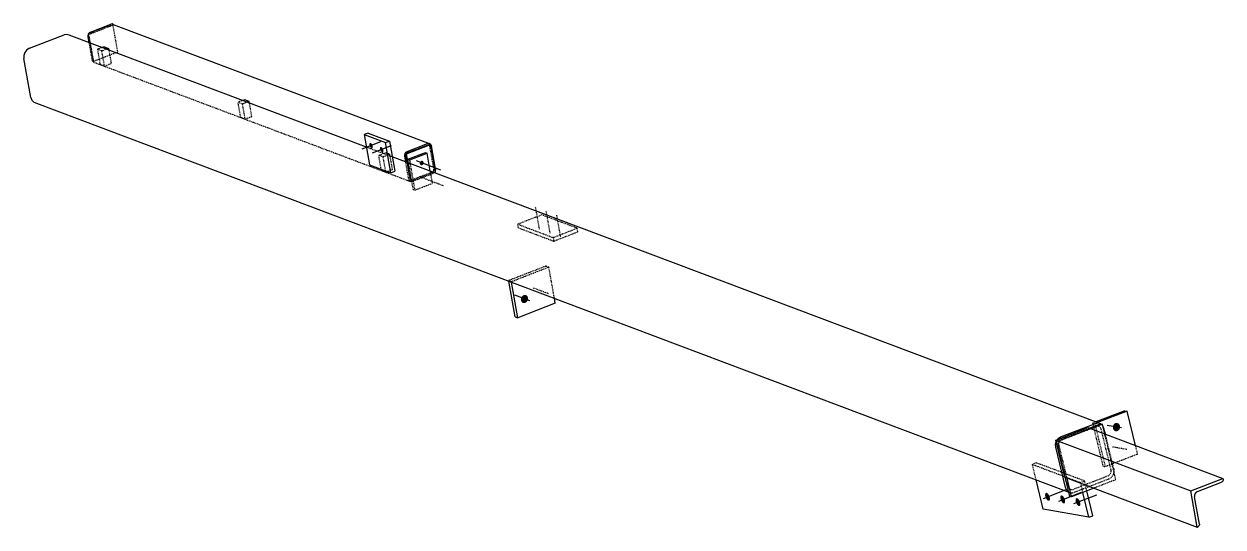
# Model space of a CAD drawing. Header units: millimetres. Extents: x 38 to 49577, y 9 to 1584.
# Drawn here: x 38 to 3723, y 38 to 1584 of the extents above; entities that cross this region are included whole.
import ezdxf

# ---------------------------------------------------------------- set-up
doc = ezdxf.new("R2010")
doc.units = ezdxf.units.MM
doc.linetypes.add('DXK_LINE_DOT2', pattern=[3.9198, 1.9599, -1.9599])
doc.layers.add('STÅL', color=7, linetype='Continuous')

msp = doc.modelspace()

# ---------------------------------------------------------------- hatches: boundary and pattern name
at = {"layer": 'STÅL', "linetype": 'Continuous'}
for points in [[(1109, 1212), (1109.6, 1210.2), (1110, 1208.5), (1110.2, 1206.8), (1110.1, 1205.3), (1109.9, 1204), (1109.4, 1203), (1108.7, 1202.3), (1107.9, 1202), (1106.9, 1202), (1105.9, 1202.4), (1104.8, 1203.2), (1103.8, 1204.3), (1102.8, 1205.7), (1101.9, 1207.2), (1101.1, 1208.9), (1100.5, 1210.7), (1100.1, 1212.5), (1100, 1214.2), (1100, 1215.7), (1100.3, 1217), (1100.8, 1218), (1101.4, 1218.7), (1102.2, 1219), (1103.2, 1218.9), (1104.2, 1218.5), (1105.3, 1217.7), (1106.3, 1216.6), (1107.4, 1215.3), (1108.3, 1213.7)], [(1141.6, 1199.7), (1142.2, 1197.9), (1142.6, 1196.2), (1142.8, 1194.5), (1142.8, 1193), (1142.5, 1191.7), (1142, 1190.7), (1141.3, 1190), (1140.5, 1189.7), (1139.6, 1189.7), (1138.5, 1190.1), (1137.5, 1190.9), (1136.4, 1192), (1135.4, 1193.4), (1134.5, 1194.9), (1133.8, 1196.7), (1133.2, 1198.4), (1132.8, 1200.2), (1132.6, 1201.9), (1132.6, 1203.4), (1132.9, 1204.7), (1133.4, 1205.7), (1134.1, 1206.4), (1134.9, 1206.7), (1135.8, 1206.6), (1136.9, 1206.2), (1137.9, 1205.4), (1139, 1204.3), (1140, 1203), (1140.9, 1201.4)], [(1255.5, 1159.1), (1256.1, 1160.4), (1256.9, 1161.6), (1257.9, 1162.5), (1259.1, 1163.3), (1260.3, 1163.8), (1261.5, 1163.9), (1262.7, 1163.8), (1263.8, 1163.4), (1264.8, 1162.7), (1265.6, 1161.7), (1266.2, 1160.6), (1266.5, 1159.3), (1266.7, 1157.9), (1266.5, 1156.5), (1266.1, 1155.1), (1265.5, 1153.7), (1264.7, 1152.6), (1263.6, 1151.6), (1262.5, 1150.9), (1261.3, 1150.4), (1260.1, 1150.2), (1258.9, 1150.3), (1257.8, 1150.8), (1256.8, 1151.5), (1256, 1152.4), (1255.4, 1153.5), (1255, 1154.8), (1254.9, 1156.2), (1255.1, 1157.7)], [(1566.6, 742.8), (1567.8, 745.3), (1569.3, 747.5), (1571.2, 749.3), (1573.3, 750.6), (1575.5, 751.5), (1577.8, 751.8), (1580, 751.6), (1582.1, 750.8), (1583.9, 749.5), (1585.4, 747.8), (1586.5, 745.7), (1587.2, 743.2), (1587.4, 740.7), (1587.2, 738), (1586.4, 735.4), (1585.2, 732.9), (1583.7, 730.8), (1581.8, 728.9), (1579.7, 727.6), (1577.5, 726.7), (1575.2, 726.4), (1573, 726.6), (1570.9, 727.4), (1569.1, 728.7), (1567.6, 730.4), (1566.5, 732.6), (1565.8, 735), (1565.6, 737.6), (1565.9, 740.2)], [(3385, 347.3), (3385.7, 349.9), (3386.9, 352.3), (3388.4, 354.4), (3390.3, 356.2), (3392.4, 357.4), (3394.6, 358.2), (3397, 358.3), (3399.2, 357.9), (3401.4, 357), (3403.3, 355.5), (3404.8, 353.6), (3406, 351.4), (3406.7, 348.9), (3407, 346.2), (3406.8, 343.5), (3406.1, 340.9), (3404.9, 338.4), (3403.4, 336.3), (3401.5, 334.6), (3399.4, 333.3), (3397.1, 332.6), (3394.8, 332.4), (3392.5, 332.8), (3390.4, 333.8), (3388.5, 335.2), (3387, 337.1), (3385.8, 339.4), (3385, 341.9), (3384.8, 344.6)], [(3189.7, 133.5), (3190.5, 130.9), (3191.1, 128.3), (3191.3, 125.9), (3191.3, 123.7), (3190.9, 121.9), (3190.2, 120.4), (3189.2, 119.4), (3188.1, 119), (3186.7, 119), (3185.2, 119.6), (3183.7, 120.8), (3182.1, 122.3), (3180.7, 124.3), (3179.4, 126.6), (3178.3, 129), (3177.4, 131.6), (3176.9, 134.2), (3176.6, 136.6), (3176.7, 138.8), (3177.1, 140.6), (3177.8, 142.1), (3178.7, 143.1), (3179.9, 143.5), (3181.3, 143.5), (3182.8, 142.9), (3184.3, 141.7), (3185.8, 140.2), (3187.3, 138.2), (3188.6, 135.9)], [(3236.5, 125.3), (3237.3, 122.7), (3237.9, 120.2), (3238.1, 117.8), (3238.1, 115.6), (3237.7, 113.7), (3237, 112.3), (3236, 111.3), (3234.8, 110.8), (3233.5, 110.9), (3232, 111.5), (3230.5, 112.6), (3228.9, 114.2), (3227.5, 116.2), (3226.2, 118.4), (3225.1, 120.9), (3224.2, 123.5), (3223.7, 126), (3223.4, 128.4), (3223.5, 130.6), (3223.9, 132.5), (3224.5, 133.9), (3225.5, 134.9), (3226.7, 135.4), (3228.1, 135.3), (3229.6, 134.7), (3231.1, 133.6), (3232.6, 132), (3234.1, 130), (3235.4, 127.8)], [(3283.3, 117.2), (3284.1, 114.6), (3284.7, 112), (3284.9, 109.6), (3284.9, 107.4), (3284.5, 105.6), (3283.8, 104.1), (3282.8, 103.1), (3281.6, 102.7), (3280.3, 102.7), (3278.8, 103.3), (3277.2, 104.5), (3275.7, 106), (3274.3, 108), (3273, 110.3), (3271.9, 112.7), (3271, 115.3), (3270.5, 117.9), (3270.2, 120.3), (3270.3, 122.5), (3270.6, 124.3), (3271.3, 125.8), (3272.3, 126.8), (3273.5, 127.2), (3274.9, 127.2), (3276.3, 126.6), (3277.9, 125.4), (3279.4, 123.9), (3280.9, 121.9), (3282.2, 119.6)]]:
    msp.add_hatch(color=96, dxfattribs=at).paths.add_polyline_path(points)

# ---------------------------------------------------------------- linework, layer by layer
at = {"layer": 'STÅL', "color": 2, "linetype": 'Continuous'}
for p, q in [((54.9, 1509.5), (161.9, 1550.9)), ((170.1, 1552.2), (161.9, 1550.9)), ((177.7, 1549.8), (170.1, 1552.2)), ((1090.7, 1205.8), (177.7, 1549.8)), ((236.4, 1553.4), (234.9, 1549)), ((234.9, 1549), (234.9, 1544.5)), ((237.1, 1554.3), (235.2, 1553.6)), ((235.2, 1553.6), (235.6, 1551)), ((236.3, 1553.1), (235.2, 1553.6)), ((239.2, 1557.1), (236.4, 1553.4)), ((242.9, 1559.4), (239.2, 1557.1)), ((242.9, 1559.4), (305.4, 1583.6)), ((309.3, 1584.2), (305.4, 1583.6)), ((313, 1583.1), (309.3, 1584.2)), ((313, 1583.1), (1286.4, 1216.3)), ((234.9, 1544.5), (238, 1527)), ((284.6, 1514.5), (278, 1511.9)), ((284.6, 1514.5), (298.2, 1509.4)), ((41.5, 1497), (38.4, 1487.8)), ((38.4, 1487.8), (38.4, 1478.3)), ((59.6, 1358), (38.4, 1478.3)), ((47.3, 1504.6), (41.5, 1497)), ((54.9, 1509.5), (47.3, 1504.6)), ((298.2, 1509.4), (291.6, 1506.8)), ((298.2, 1509.4), (299.2, 1504)), ((59.6, 1358), (62.7, 1349.8)), ((62.7, 1349.8), (68.5, 1344)), ((68.5, 1344), (3249.4, 145.7)), ((717, 1351.6), (710.4, 1349.1)), ((730.6, 1346.5), (717, 1351.6)), ((730.6, 1346.5), (724, 1343.9)), ((731.5, 1341.1), (730.6, 1346.5)), ((1096.2, 1249.2), (1083.9, 1244.4)), ((1083.9, 1244.4), (1149.1, 1219.8)), ((1083.9, 1244.4), (1100.2, 1151.8)), ((1096.2, 1249.2), (1161.5, 1224.6)), ((1149.1, 1219.8), (1161.5, 1224.6)), ((1165.4, 1127.3), (1149.1, 1219.8)), ((1161.5, 1224.6), (1177.8, 1132)), ((1216.3, 1192.7), (1278.9, 1216.9)), ((1278.9, 1216.9), (1282.8, 1217.5)), ((1282.8, 1217.5), (1286.4, 1216.3)), ((1286.4, 1216.3), (1289.2, 1213.6)), ((1208.4, 1182.3), (1209.9, 1186.7)), ((1208.4, 1177.7), (1208.4, 1182.3)), ((1209.9, 1186.7), (1212.7, 1190.4)), ((1211.4, 1185.8), (1285.5, 1214.5)), ((1214.1, 1184.8), (1211.4, 1185.8)), ((1216.2, 1158.5), (1211.4, 1185.8)), ((1212.7, 1190.4), (1216.3, 1192.7)), ((1214.1, 1184.8), (1288.2, 1213.5)), ((1218.9, 1157.5), (1214.1, 1184.8)), ((1218.5, 1168.6), (1272, 1189.3)), ((1223.9, 1166.5), (1277.4, 1187.3)), ((1272, 1189.3), (1277.4, 1187.3)), ((1287.2, 1131.8), (1277.4, 1187.3)), ((1288.2, 1213.5), (1285.5, 1214.5)), ((1302.9, 1130.2), (1288.2, 1213.5)), ((1289.2, 1213.6), (1290.7, 1209.6)), ((1303.1, 1139.3), (1290.7, 1209.6)), ((1100.2, 1151.8), (1165.4, 1127.3)), ((3347.5, 355.6), (1170.1, 1175.9)), ((1211.5, 1160.3), (1208.4, 1177.7)), ((1220.6, 1156.9), (1218.5, 1168.6)), ((1218.5, 1168.6), (1223.9, 1166.5)), ((1226, 1154.8), (1223.9, 1166.5)), ((1165.4, 1127.3), (1177.8, 1132)), ((1302.9, 1130.2), (1297.2, 1128)), ((1301, 1129.4), (1299.3, 1127.2)), ((1303.1, 1134.7), (1302.4, 1132.7)), ((1303.1, 1139.3), (1303.1, 1134.7)), ((1547.7, 684.8), (1528.4, 794)), ((1555.9, 681.7), (1536.6, 791)), ((1671.1, 726.3), (1668.5, 741.3)), ((1671.1, 726.3), (1555.9, 681.7)), ((1547.7, 684.8), (1555.9, 681.7)), ((3421.3, 395.7), (3332.4, 361.3)), ((3429.1, 394.3), (3338.1, 359.1)), ((3421.3, 395.7), (3429.1, 394.3)), ((3454.6, 288.7), (3429.1, 394.3)), ((3209.5, 305.6), (3308.2, 343.9)), ((3224.2, 315.5), (3331.2, 357)), ((3308.2, 343.9), (3722.8, 187.7)), ((3347.4, 355), (3313.6, 341.9)), ((3352.6, 354.1), (3317.4, 340.4)), ((3331.2, 357), (3339.5, 358.2)), ((3339.5, 358.2), (3347.5, 355.6)), ((3347.4, 355), (3352.6, 354.1)), ((3348.3, 354.8), (3347.5, 355.6)), ((3359.8, 324.4), (3352.6, 354.1)), ((3353.8, 349.7), (3353.7, 349.7)), ((3357.5, 341.2), (3353.8, 349.7)), ((3361.8, 323.7), (3357.5, 341.2)), ((3208.7, 293.5), (3210.7, 300.5)), ((3237.1, 191.5), (3209.5, 305.6)), ((3209.5, 305.6), (3624, 149.4)), ((3216.8, 310.7), (3214.6, 307.6)), ((3216.8, 310.7), (3224.2, 315.5)), ((3209.4, 283.8), (3208.7, 293.5)), ((3239.3, 160.2), (3209.4, 283.8)), ((3237.1, 191.5), (3643.6, 38.4)), ((3249.5, 145.7), (3238.6, 191)), ((3258, 131.3), (3244.1, 188.9)), ((3624, 149.4), (3722.8, 187.7)), ((3722.8, 187.7), (3723.4, 184.5)), ((3723.4, 184.5), (3723.4, 182)), ((3170.9, 92.9), (3148.9, 183.6)), ((3243, 151.7), (3239.3, 160.2)), ((3249.4, 145.7), (3243, 151.7)), ((3326.5, 157.9), (3258, 131.3)), ((3323.6, 73.2), (3305.1, 149.6)), ((3643.6, 38.4), (3624, 149.4)), ((3644.6, 147.5), (3640.6, 145)), ((3644.6, 147.5), (3719.1, 176.4)), ((3721, 177.6), (3719.1, 176.4)), ((3722.5, 179.6), (3721, 177.6)), ((3723.4, 182), (3722.5, 179.6)), ((3249.4, 145.7), (3249.5, 145.7)), ((3252.8, 132.2), (3249.5, 145.7)), ((3258, 131.3), (3252.8, 132.2)), ((3311.2, 68.4), (3292.8, 144.8)), ((3637.6, 141.1), (3636, 136.3)), ((3636, 136.3), (3636, 131.4)), ((3650.8, 47.6), (3636, 131.4)), ((3640.6, 145), (3637.6, 141.1)), ((3311.2, 68.4), (3170.9, 92.9)), ((3311.2, 68.4), (3323.6, 73.2)), ((3643.6, 38.4), (3646.5, 39.5)), ((3648.4, 40.8), (3646.5, 39.5)), ((3649.9, 42.7), (3648.4, 40.8)), ((3650.8, 45.1), (3649.9, 42.7)), ((3650.8, 47.6), (3650.8, 45.1))]:
    msp.add_line(p, q, dxfattribs=at)
at = {"layer": 'STÅL', "color": 7, "linetype": 'DXK_LINE_DOT2'}
for p, q in [((235.6, 1551), (249.9, 1470.3)), ((237.9, 1552.5), (236.3, 1553.1)), ((309.3, 1582.2), (237.1, 1554.3)), ((237.9, 1552.5), (312, 1581.2)), ((252.6, 1469.2), (237.9, 1552.5)), ((312, 1581.2), (309.3, 1582.2)), ((326.7, 1497.9), (312, 1581.2)), ((238, 1527), (247.3, 1474.1)), ((278, 1511.9), (264.1, 1506.5)), ((247.3, 1474.1), (248.8, 1470.2)), ((326.7, 1497.9), (252.6, 1469.2)), ((277.7, 1501.4), (264.1, 1506.5)), ((264.1, 1506.5), (272.2, 1460.3)), ((291.6, 1506.8), (277.7, 1501.4)), ((285.8, 1455.1), (277.7, 1501.4)), ((299.2, 1504), (306.4, 1463.1)), ((248.8, 1470.2), (251.6, 1467.4)), ((249.9, 1470.3), (252.6, 1469.2)), ((251.6, 1467.4), (1225.1, 1100.7)), ((272.2, 1460.3), (285.8, 1455.1)), ((285.8, 1455.1), (306.4, 1463.1)), ((710.4, 1349.1), (696.4, 1343.7)), ((710, 1338.5), (696.4, 1343.7)), ((704.6, 1297.4), (696.4, 1343.7)), ((724, 1343.9), (710, 1338.5)), ((718.2, 1292.3), (710, 1338.5)), ((738.8, 1300.2), (731.5, 1341.1)), ((704.6, 1297.4), (718.2, 1292.3)), ((718.2, 1292.3), (738.8, 1300.2)), ((1170.1, 1175.9), (1090.7, 1205.8)), ((1128.8, 1180.8), (1149.3, 1188.8)), ((1142.4, 1175.7), (1128.8, 1180.8)), ((1136.9, 1134.5), (1128.8, 1180.8)), ((1162.9, 1183.6), (1142.4, 1175.7)), ((1162.9, 1183.6), (1149.3, 1188.8)), ((1171.1, 1137.4), (1162.9, 1183.6)), ((1214.1, 1184.1), (1213.3, 1181.9)), ((1213.3, 1181.9), (1213.3, 1179.6)), ((1225.8, 1109.3), (1213.3, 1179.6)), ((1214.1, 1184.1), (1214.2, 1184.3)), ((1214.2, 1184.3), (1215.5, 1186)), ((1215.5, 1186), (1217.3, 1187.1)), ((1217.3, 1187.1), (1279.9, 1211.3)), ((1279.9, 1211.3), (1281.8, 1211.7)), ((1281.8, 1211.7), (1282.7, 1211.4)), ((1282.7, 1211.4), (1283.6, 1211.1)), ((1285, 1209.7), (1283.6, 1211.1)), ((1285.8, 1207.7), (1285, 1209.7)), ((1298.2, 1137.4), (1285.8, 1207.7)), ((1150.5, 1129.4), (1142.4, 1175.7)), ((1220.8, 1107.4), (1211.5, 1160.3)), ((1226.1, 1102.5), (1216.2, 1158.5)), ((1228.8, 1101.5), (1218.9, 1157.5)), ((1234.8, 1076), (1220.6, 1156.9)), ((1240.3, 1074), (1226, 1154.8)), ((1136.9, 1134.5), (1150.5, 1129.4)), ((1150.5, 1129.4), (1171.1, 1137.4)), ((1222.3, 1103.4), (1220.8, 1107.4)), ((1225.8, 1109.3), (1226.5, 1107.3)), ((1226.5, 1107.3), (1227.9, 1106)), ((1227.9, 1106), (1229.7, 1105.4)), ((1297.2, 1128), (1228.8, 1101.5)), ((1229.7, 1105.4), (1231.7, 1105.7)), ((1231.7, 1105.7), (1294.2, 1129.9)), ((1295.2, 1124.4), (1232.6, 1100.1)), ((1293.8, 1094.7), (1287.2, 1131.8)), ((1294.2, 1129.9), (1296, 1131.1)), ((1295.2, 1124.4), (1298.8, 1126.7)), ((1296, 1131.1), (1297.4, 1132.9)), ((1297.4, 1132.9), (1298.2, 1135.1)), ((1298.2, 1135.1), (1298.2, 1137.4)), ((1298.8, 1126.7), (1299.3, 1127.2)), ((1301.6, 1130.3), (1301, 1129.4)), ((1302.4, 1132.7), (1301.6, 1130.3)), ((1225.1, 1100.7), (1222.3, 1103.4)), ((1228.7, 1099.5), (1225.1, 1100.7)), ((1226.1, 1102.5), (1228.8, 1101.5)), ((1232.6, 1100.1), (1228.7, 1099.5)), ((1234.8, 1076), (1240.3, 1074)), ((1240.3, 1074), (1293.8, 1094.7)), ((1629.9, 997.6), (1555.8, 969)), ((1738.6, 956.7), (1629.9, 997.6)), ((1555.8, 969), (1664.6, 928)), ((1557.8, 957.8), (1555.8, 969)), ((1557.8, 957.8), (1666.5, 916.9)), ((1664.6, 928), (1738.6, 956.7)), ((1664.6, 928), (1666.5, 916.9)), ((1666.5, 916.9), (1740.6, 945.6)), ((1740.6, 945.6), (1738.6, 956.7)), ((1643.4, 840.4), (1528.1, 795.8)), ((1536.3, 792.7), (1651.5, 837.4)), ((1643.4, 840.4), (1651.5, 837.4)), ((1668.5, 741.3), (1651.5, 837.4)), ((1528.3, 794.7), (1528.1, 795.8)), ((1528.1, 795.8), (1536.3, 792.7)), ((1528.4, 794), (1528.3, 794.7)), ((1536.5, 791.7), (1536.3, 792.7)), ((1536.6, 791), (1536.5, 791.7)), ((3313.6, 341.9), (3211.6, 302.4)), ((3317.4, 340.4), (3216.8, 301.5)), ((3333.5, 347.5), (3226.5, 306)), ((3332.4, 361.3), (3322.5, 357.4)), ((3322.5, 357.4), (3354.4, 225.4)), ((3322.5, 357.4), (3330.3, 356.1)), ((3338.1, 359.1), (3330.3, 356.1)), ((3362.2, 224), (3330.3, 356.1)), ((3338.5, 348.2), (3333.5, 347.5)), ((3343.3, 346.7), (3338.5, 348.2)), ((3347.1, 343.1), (3343.3, 346.7)), ((3349.3, 338), (3347.1, 343.1)), ((3353.7, 349.7), (3348.3, 354.8)), ((3379.2, 214.4), (3349.3, 338)), ((3210.7, 300.5), (3211.3, 302.9)), ((3214.6, 307.6), (3211.3, 302.9)), ((3211.6, 302.4), (3216.8, 301.5)), ((3238.6, 191), (3211.6, 302.4)), ((3244.1, 188.9), (3216.8, 301.5)), ((3218.8, 298.5), (3217.2, 292.8)), ((3222, 303.1), (3218.8, 298.5)), ((3226.5, 306), (3222, 303.1)), ((3393.8, 183.9), (3359.8, 324.4)), ((3387.4, 217.6), (3361.8, 323.7)), ((3217.2, 292.8), (3217.6, 287)), ((3247.5, 163.4), (3217.6, 287)), ((3461, 262.3), (3362.2, 224)), ((3461, 262.3), (3454.6, 288.7)), ((3149.8, 235.6), (3137.5, 230.9)), ((3148.9, 183.6), (3137.5, 230.9)), ((3137.5, 230.9), (3285.4, 175.1)), ((3297.8, 179.9), (3149.8, 235.6)), ((3354.4, 225.4), (3362.2, 224)), ((3370.3, 195.4), (3263.3, 153.9)), ((3372.6, 185.9), (3265.6, 144.4)), ((3370.3, 195.4), (3374.8, 198.3)), ((3380, 190.7), (3372.6, 185.9)), ((3374.8, 198.3), (3378, 202.9)), ((3378, 202.9), (3379.6, 208.6)), ((3379.6, 208.6), (3379.2, 214.4)), ((3385.5, 198.5), (3380, 190.7)), ((3388.1, 207.9), (3385.5, 198.5)), ((3387.4, 217.6), (3388.1, 207.9)), ((3247.5, 163.4), (3249.8, 158.3)), ((3249.8, 158.3), (3253.6, 154.7)), ((3253.6, 154.7), (3258.3, 153.2)), ((3258.3, 153.2), (3263.3, 153.9)), ((3285.4, 175.1), (3297.8, 179.9)), ((3292.8, 144.8), (3285.4, 175.1)), ((3305.1, 149.6), (3297.8, 179.9)), ((3393.8, 183.9), (3326.5, 157.9)), ((3249.5, 145.7), (3249.5, 145.7)), ((3249.5, 145.7), (3257.3, 143.2)), ((3257.3, 143.2), (3265.6, 144.4))]:
    msp.add_line(p, q, dxfattribs=at)
at = {"layer": 'STÅL', "color": 96, "linetype": 'Continuous'}
for p, q in [((1133.9, 1221.6), (1076.3, 1199.3)), ((1166.5, 1209.3), (1108.9, 1187)), ((1319.2, 1135), (1244.5, 1163.2)), ((1592.8, 733), (1546.6, 750.4)), ((3411.5, 342.7), (3367.3, 350.4)), ((3171.6, 126.5), (3241.6, 153.6)), ((3218.4, 118.3), (3288.4, 145.4)), ((3265.2, 110.2), (3335.2, 137.3))]:
    msp.add_line(p, q, dxfattribs=at)
at = {"layer": 'STÅL', "color": 96, "linetype": 'DXK_LINE_DOT2'}
for p, q in [((1327.7, 1086.9), (1253, 1115.1)), ((1622.8, 953.6), (1610.9, 1021.1)), ((1655.4, 941.3), (1643.5, 1008.8)), ((1688, 929), (1676.1, 996.5)), ((1650.5, 755.3), (1604.2, 772.7)), ((3427.5, 276.6), (3383.3, 284.3))]:
    msp.add_line(p, q, dxfattribs=at)

doc.saveas('drawing.dxf')
